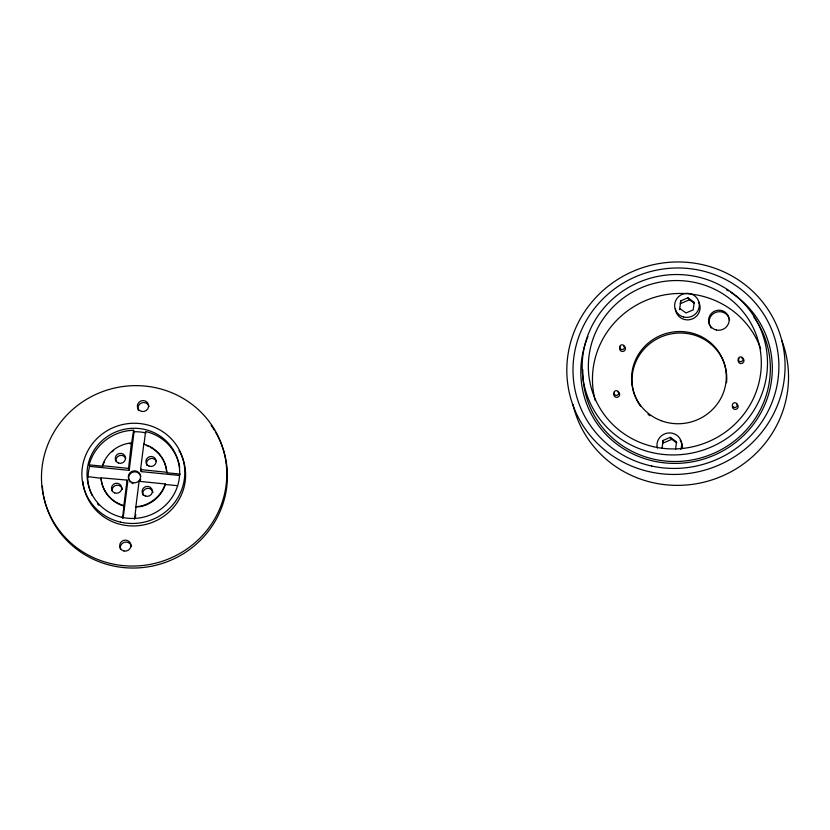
<?xml version="1.0" encoding="UTF-8"?>
<svg xmlns="http://www.w3.org/2000/svg" width="830" height="830" viewBox="0 0 830 830"><rect width="100%" height="100%" fill="white"/><g stroke="black" fill="none" stroke-linecap="round" stroke-linejoin="round"><path stroke-width="1.25" d="M123.846 505.595L127.073 480.093L100.959 477.81A33.044 31.976 -17.6 0 0 123.483 505.491L124.012 506.082L122.498 518.024M89.599 466.346L129.19 470.371L128.557 468.39L131.399 442.919A33.044 31.976 -17.6 0 0 102.536 465.371L102.588 466.221L89.132 464.852L89.599 466.346A46.47 44.965 -17.6 0 0 88.125 477.074M129.407 443.677A33.044 31.976 -17.6 0 1 131.555 443.407L133.599 430.262A46.47 44.965 -17.6 0 0 89.132 464.852M123.131 518.211L127.706 482.085L127.073 480.093M129.19 470.371L134.066 431.745L133.599 430.262M135.85 506.808L139.077 481.317L165.212 483.973L165.253 484.834A33.044 31.976 -17.6 0 1 140.664 506.622L135.85 506.808L140.509 506.124A33.044 31.976 -17.6 0 0 165.097 484.336L165.212 483.973M179.498 475.486L141.193 471.596L140.56 469.604L143.787 444.112L148.145 445.71A33.044 31.976 -17.6 0 1 166.674 471.886L166.851 472.758L180.307 474.127M134.501 519.238L136.006 507.306M135.456 516.934L135.767 514.444M141.193 471.596L141.505 469.095M662.081 448.044L663.066 440.471L670.277 437.358L676.523 441.83L675.558 449.414M679.583 309.673L680.725 300.896L687.925 297.794L694.171 302.265L693.216 309.839L686.005 312.952L679.76 308.48M680.725 300.896L680.341 303.697L689.44 299.775L694.368 303.303M662.817 442.328L663.066 440.471M102.588 466.221L102.692 465.858A33.044 31.976 -17.6 0 1 104.31 461.947M662.682 443.262L671.781 439.34L676.72 442.867M102.422 465.723L128.557 468.39M140.56 469.604L166.685 472.26M124.012 506.082L123.639 505.989A33.044 31.976 -17.6 0 1 101.115 478.308L87.648 476.565A46.47 44.965 -17.6 0 0 92.14 495.51M165.367 484.471L177.599 485.716M146.329 445.399L148.3 446.208M687.925 297.794L689.44 299.775M670.277 437.358L671.781 439.34M143.787 444.112L143.943 444.61L145.603 431.486A46.47 44.965 -17.6 0 1 179.705 467.28M166.851 472.758L166.83 472.384A33.044 31.976 -17.6 0 0 150.22 447.152M657.339 448.096A12.388 11.994 -17.6 0 1 670.256 432.928A12.388 11.994 -17.6 0 1 680.693 449.414M698.455 301.643A12.388 11.994 -17.6 0 1 691.328 319.301A12.388 11.994 -17.6 0 1 675.423 308.822M680.185 440.284A12.388 11.994 -17.6 0 1 682.364 448.667M736.781 404.158A2.895 2.801 -17.6 0 1 737.901 407.727A2.895 2.801 -17.6 0 1 734.353 409.263A2.895 2.801 -17.6 0 1 732.485 406.015M617.707 391.864A2.895 2.801 -17.6 0 1 619.377 395.682A2.895 2.801 -17.6 0 1 615.279 396.968A2.895 2.801 -17.6 0 1 614.459 392.891M742.58 358.301A2.895 2.801 -17.6 0 1 743.701 361.87A2.895 2.801 -17.6 0 1 740.153 363.405A2.895 2.801 -17.6 0 1 738.285 360.158M738.793 359.089A2.895 2.801 -17.6 0 1 739.198 358.653M741.449 357.938A2.895 2.801 -17.6 0 1 742.03 358.062M623.506 346.006A2.895 2.801 -17.6 0 1 625.177 349.824A2.895 2.801 -17.6 0 1 621.079 351.111A2.895 2.801 -17.6 0 1 620.259 347.033M735.173 295.407A96.031 92.929 -17.6 0 1 758.081 417.583A96.031 92.929 -17.6 0 1 635.272 455.037A96.031 92.929 -17.6 0 1 586.291 340.808M586.686 339.729A96.031 92.929 -17.6 0 1 587.962 336.503M726.468 289.732A96.031 92.929 -17.6 0 1 728.46 290.915M730.421 292.139A96.031 92.929 -17.6 0 1 734.239 294.733M753.91 317.122A94.07 91.03 -17.6 0 1 703.238 457.226A94.07 91.03 -17.6 0 1 582.805 369.672M781.601 339.989A109.446 105.918 -17.6 0 1 710.563 480.352A109.446 105.918 -17.6 0 1 572.918 404.355M595.297 400.631A86.735 83.934 -17.6 0 1 594.788 398.628M594.55 397.632A86.735 83.934 -17.6 0 1 655.358 297.078A86.735 83.934 -17.6 0 1 760.705 348.756M729.269 318.845A10.323 9.991 -17.6 0 1 729.539 320.131M711.227 328.016A10.323 9.991 -17.6 0 1 710.47 326.947M709.868 325.785A10.323 9.991 -17.6 0 1 715.325 312.547A10.323 9.991 -17.6 0 1 728.823 317.62M635.79 397.912A47.497 45.961 -17.6 0 1 672.227 333.691A47.497 45.961 -17.6 0 1 726.541 382.713M649.9 415.737A47.497 45.961 -17.6 0 1 648.012 414.222M640.594 406.264A47.497 45.961 -17.6 0 1 636.288 399.002M218.031 436.736A92.929 89.931 -17.6 0 1 163.821 562.937A92.929 89.931 -17.6 0 1 43.668 496.008M43.461 494.919A92.929 89.931 -17.6 0 1 42.942 491.651M42.797 490.561A92.929 89.931 -17.6 0 1 42.351 486.162M211.173 425.406A92.929 89.931 -17.6 0 1 212.439 427.222M213.051 428.135A92.929 89.931 -17.6 0 1 214.244 430.002M215.385 431.891A92.929 89.931 -17.6 0 1 217.533 435.76M112.05 451.811A33.044 31.976 -17.6 0 1 113.71 450.441M143.144 495.386A5.167 5.001 -17.6 0 1 146.505 488.548A5.167 5.001 -17.6 0 1 152.979 492.564M180.608 453.439A51.626 49.956 -17.6 0 1 147.854 523.886A51.626 49.956 -17.6 0 1 82.886 481.556M179.062 450.555A51.626 49.956 -17.6 0 1 180.11 452.475M98.729 505.263A46.47 44.965 -17.6 0 1 97.452 503.758M140.664 479.481A6.194 5.997 -17.6 0 1 140.26 480.456M132.956 483.61A6.194 5.997 -17.6 0 1 131.949 483.236M130.237 482.012A6.194 5.997 -17.6 0 1 131.866 472.571A6.194 5.997 -17.6 0 1 140.778 476.368M115.91 461.117A5.167 5.001 -17.6 0 1 125.755 458.285M112.133 491.018A5.167 5.001 -17.6 0 1 116.511 485.28A5.167 5.001 -17.6 0 1 122.321 489.441M146.92 465.485A5.167 5.001 -17.6 0 1 149.659 458.865A5.167 5.001 -17.6 0 1 156.403 461.397M120.506 549.273A5.675 5.499 -17.6 0 1 124.708 542.249A5.675 5.499 -17.6 0 1 131.534 546.679M138.423 410.404A5.675 5.499 -17.6 0 1 141.619 402.913A5.675 5.499 -17.6 0 1 149.016 406.389M134.066 431.745A46.47 44.965 -17.6 0 1 146.07 432.97M734.011 407.395A2.48 2.397 -17.6 0 0 737.248 404.604A2.48 2.397 -17.6 0 0 733.201 403.318A2.48 2.397 -17.6 0 0 734.011 407.395M615.487 395.339A2.48 2.397 -17.6 0 0 618.713 392.549A2.48 2.397 -17.6 0 0 614.677 391.262A2.48 2.397 -17.6 0 0 615.487 395.339M739.81 361.538A2.48 2.397 -17.6 0 0 743.047 358.747A2.48 2.397 -17.6 0 0 739.001 357.46A2.48 2.397 -17.6 0 0 739.81 361.538M621.286 349.482A2.48 2.397 -17.6 0 0 624.523 346.691A2.48 2.397 -17.6 0 0 620.477 345.405A2.48 2.397 -17.6 0 0 621.286 349.482M651.737 466.055A103.252 99.922 -17.6 0 0 774.701 338.09A103.252 99.922 -17.6 0 0 601.377 300.481A103.252 99.922 -17.6 0 0 651.737 466.055M648.552 471.533A109.446 105.918 -17.6 0 0 781.123 337.945A109.446 105.918 -17.6 0 0 598.15 295.138A109.446 105.918 -17.6 0 0 648.552 471.533M683.588 316.998A12.388 11.994 -17.6 0 0 698.943 302.213A12.388 11.994 -17.6 0 0 678.359 296.901A12.388 11.994 -17.6 0 0 683.588 316.998M651.581 452.464A92.929 89.931 -17.6 0 0 764.139 339.045A92.929 89.931 -17.6 0 0 608.784 302.701A92.929 89.931 -17.6 0 0 651.581 452.464M653.127 446.623A86.735 83.934 -17.6 0 0 758.184 340.757A86.735 83.934 -17.6 0 0 613.194 306.83A86.735 83.934 -17.6 0 0 653.127 446.623M716.29 329.967A10.323 9.991 -17.6 0 0 728.792 317.361A10.323 9.991 -17.6 0 0 711.538 313.325A10.323 9.991 -17.6 0 0 716.29 329.967M661.157 420.696A47.497 45.961 -17.6 0 0 725.835 370.388A47.497 45.961 -17.6 0 0 649.797 341.825A47.497 45.961 -17.6 0 0 661.157 420.696M110.878 563.58A92.929 89.931 -17.6 0 0 223.436 450.151A92.929 89.931 -17.6 0 0 68.081 413.807A92.929 89.931 -17.6 0 0 110.878 563.58M145.323 496.039A5.167 5.001 -17.6 0 0 152.347 490.572A5.167 5.001 -17.6 0 0 144.088 487.469A5.167 5.001 -17.6 0 0 145.323 496.039M120.423 522.101A51.626 49.956 -17.6 0 0 182.953 459.083A51.626 49.956 -17.6 0 0 96.654 438.894A51.626 49.956 -17.6 0 0 120.423 522.101M121.719 517.225A46.47 44.965 -17.6 0 0 177.994 460.515A46.47 44.965 -17.6 0 0 100.316 442.349A46.47 44.965 -17.6 0 0 121.719 517.225M132.634 482.614A6.194 5.997 -17.6 0 0 140.467 475.372A6.194 5.997 -17.6 0 0 130.237 472.509A6.194 5.997 -17.6 0 0 132.634 482.614M118.451 463.016A5.167 5.001 -17.6 0 0 125.475 457.548A5.167 5.001 -17.6 0 0 117.217 454.446A5.167 5.001 -17.6 0 0 118.451 463.016M114.665 492.927A5.167 5.001 -17.6 0 0 121.699 487.459A5.167 5.001 -17.6 0 0 113.43 484.357A5.167 5.001 -17.6 0 0 114.665 492.927M149.099 466.138A5.167 5.001 -17.6 0 0 156.133 460.671A5.167 5.001 -17.6 0 0 147.865 457.569A5.167 5.001 -17.6 0 0 149.099 466.138M123.981 551.006A5.675 5.499 -17.6 0 0 130.735 543.961A5.675 5.499 -17.6 0 0 121.201 541.907A5.675 5.499 -17.6 0 0 123.981 551.006M141.629 411.441A5.675 5.499 -17.6 0 0 148.394 404.397A5.675 5.499 -17.6 0 0 138.859 402.343A5.675 5.499 -17.6 0 0 141.629 411.441"/></g></svg>
